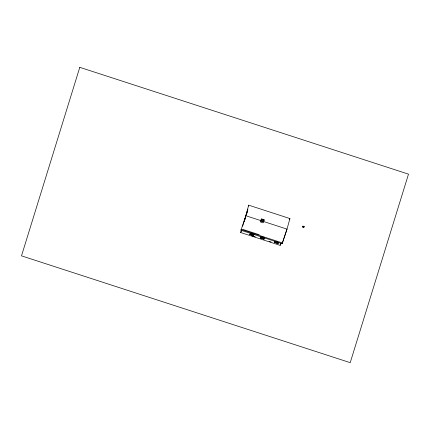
<?xml version="1.0" encoding="UTF-8"?>
<svg xmlns="http://www.w3.org/2000/svg" width="430" height="430" viewBox="0 0 430 430"><rect width="100%" height="100%" fill="white"/><g stroke="black" fill="none" stroke-linecap="round" stroke-linejoin="round"><path stroke-width="0.64" d="M302.602 226.664C302.521 225.653 304.8 226.314 303.908 227.223L302.543 226.777L302.704 226.255L304.053 226.873L302.543 226.777M304.112 226.664L302.72 226.32M245.75 215.865L248.707 205.174L289.922 218.564L286.966 229.254L282.161 243.659L240.95 230.265L241.208 229.437M248.449 206.002L248.707 205.174M281.274 243.111L280.15 245.369L240.671 232.539L241.456 230.007M242.627 226.207L247.916 209.109M244.256 221.407L245.256 218.15L244.288 221.418M247.513 210.872L246.503 214.237L247.04 212.501M249.798 234.463L253.421 235.602L253.92 234.613L250.314 233.404L249.798 234.463L253.421 235.602M250.002 234.436L250.582 233.356M250.136 234.243L253.544 235.21M250.523 233.313L253.797 234.377L253.313 235.371L251.695 234.673M251.754 234.715L252.195 233.855M251.921 234.221L250.357 233.807L253.501 234.807M251.969 234.312L253.474 234.893M252.163 233.941L251.641 234.828M253.254 235.328L253.7 234.441M253.404 235.076L253.265 235.532L253.738 234.57M253.867 234.146L253.727 234.608L250.453 233.544L250.545 233.243L250.083 234.173L253.334 235.307M260.811 221.084L261.478 218.929L264.138 219.794L263.472 221.95L263.036 222.826L260.376 221.961L260.811 221.084L263.472 221.95M261.548 220.891L261.967 219.52L263.606 220.052L263.181 221.423M260.435 237.919L260.956 236.86L264.568 238.037L264.052 239.096L260.435 237.919L264.052 239.096M260.628 237.93L261.182 236.704L262.854 237.247L262.284 238.284L263.955 238.827M261.182 236.704L261.091 237L264.418 237.903M261.22 236.812L260.779 237.699M262.391 238.172L262.854 237.247M262.531 237.763L261.015 237.199L264.122 238.333M262.606 237.768L264.144 238.268M263.918 238.72L264.337 237.898M264.047 238.532L263.907 238.989L264.375 238.032M274.437 241.966L277.893 243.068M274.861 241.735L276.399 242.235M277.823 243.299L276.205 242.601M277.979 242.821L274.883 241.671M278.205 242.369L277.764 243.256M277.92 243.563L278.436 242.509L274.813 241.364L274.313 242.359L277.93 243.53M278.231 242.531L277.775 243.461L277.914 243.004L274.641 241.939L274.501 242.396L275.098 241.262M280.15 245.369L280.725 243.514M289.664 219.397L289.922 218.564M302.827 227.497L303.37 226.884M303.881 227.169L304.015 226.723M240.95 230.265L245.815 215.731L287.03 229.125L282.161 243.659M240.671 232.539L241.789 230.281M261.037 219.816L261.478 218.929M261.558 220.348L261.967 219.52M263.606 220.052L263.198 220.88L262.106 220.525M263.697 220.681L264.138 219.794M263.606 221.015L264.015 220.187M276.151 242.756L276.646 241.714M276.721 241.714L276.232 242.762L274.593 242.101M242.66 229.34L259.279 234.742M241.198 229.518L282.413 242.912M261.682 236.667L263.488 237.252M261.161 236.769L262.832 237.312M263.337 237.5L264.353 237.849M276.614 241.827L277.726 242.192M276.458 242.278L277.99 242.805M250.54 234.2L253.555 235.178M260.763 237.5L264.192 238.634L260.569 237.494M260.725 237.629L263.977 238.763M274.571 242.171L277.844 243.235M252.286 235.882L255.366 236.882M269.159 241.364L271.05 241.977M79.786 67.333L21.5 255.85L350.213 362.667L408.5 174.15L79.786 67.333"/></g></svg>
